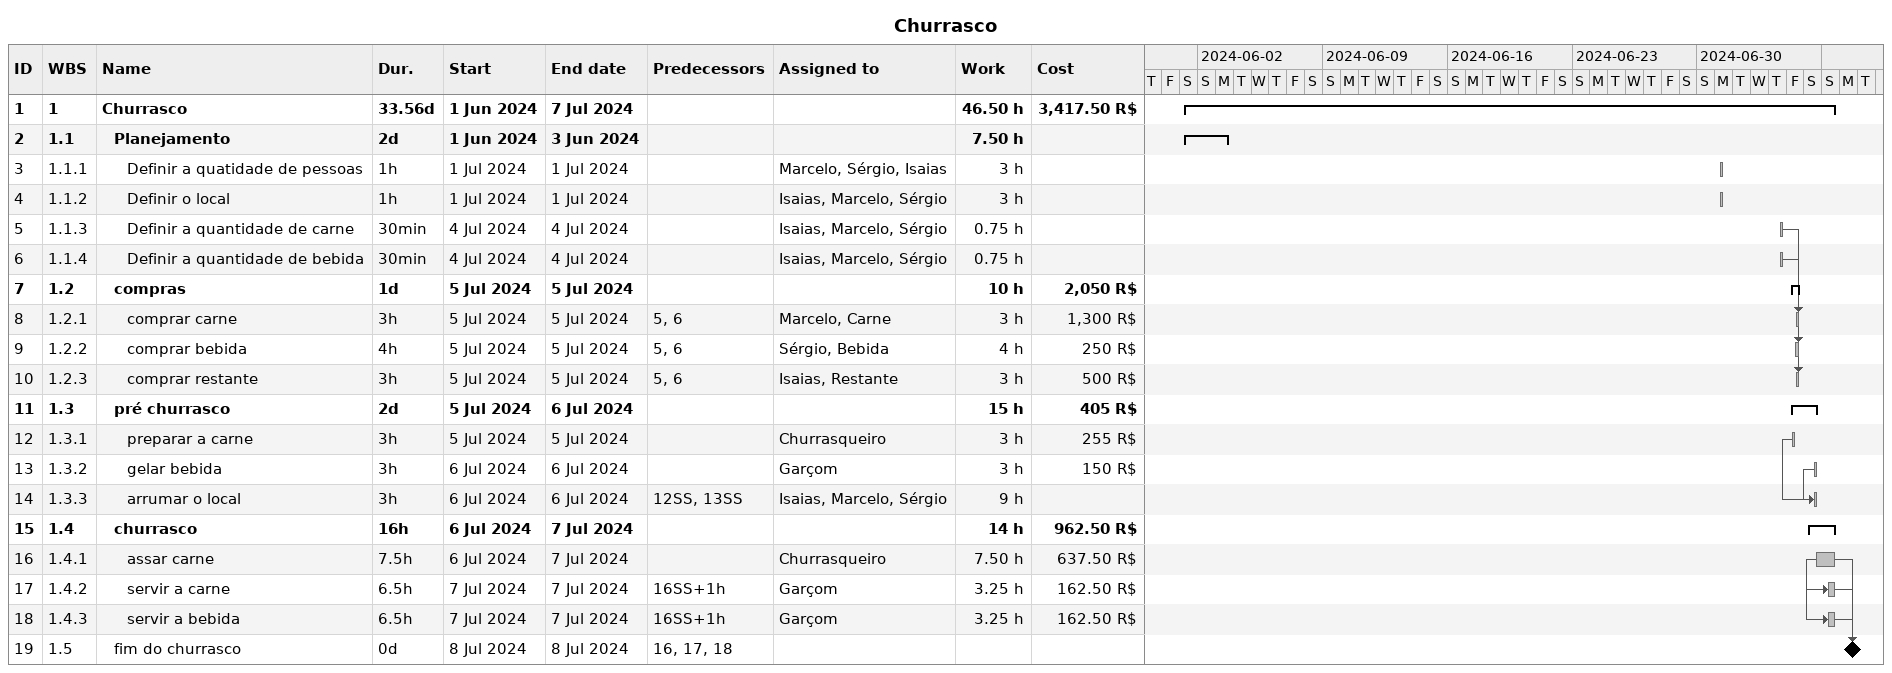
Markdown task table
Churrasco

| ID | WBS | Task | Duration | Start | Finish | Predecessors | Resources | Work (h) | Cost (R$) |
|---|---|---|---|---|---|---|---|---|---|
| 1 | 1 | **Churrasco** | 33.56d | 2024-06-01 | 2024-07-07 |  |  | 46.50 | 3417.50 |
| 2 | 1.1 | **Planejamento** | 2d | 2024-06-01 | 2024-06-03 |  |  | 7.50 |  |
| 3 | 1.1.1 | Definir a quatidade de pessoas | 1h | 2024-07-01 | 2024-07-01 |  | Marcelo, Sérgio, Isaias | 3 |  |
| 4 | 1.1.2 | Definir o local | 1h | 2024-07-01 | 2024-07-01 |  | Isaias, Marcelo, Sérgio | 3 |  |
| 5 | 1.1.3 | Definir a quantidade de carne | 30min | 2024-07-04 | 2024-07-04 |  | Isaias, Marcelo, Sérgio | 0.75 |  |
| 6 | 1.1.4 | Definir a quantidade de bebida | 30min | 2024-07-04 | 2024-07-04 |  | Isaias, Marcelo, Sérgio | 0.75 |  |
| 7 | 1.2 | **compras** | 1d | 2024-07-05 | 2024-07-05 |  |  | 10 | 2050 |
| 8 | 1.2.1 | comprar carne | 3h | 2024-07-05 | 2024-07-05 | 5, 6 | Marcelo, Carne | 3 | 1300 |
| 9 | 1.2.2 | comprar bebida | 4h | 2024-07-05 | 2024-07-05 | 5, 6 | Sérgio, Bebida | 4 | 250 |
| 10 | 1.2.3 | comprar restante | 3h | 2024-07-05 | 2024-07-05 | 5, 6 | Isaias, Restante | 3 | 500 |
| 11 | 1.3 | **pré churrasco** | 2d | 2024-07-05 | 2024-07-06 |  |  | 15 | 405 |
| 12 | 1.3.1 | preparar a carne | 3h | 2024-07-05 | 2024-07-05 |  | Churrasqueiro | 3 | 255 |
| 13 | 1.3.2 | gelar bebida | 3h | 2024-07-06 | 2024-07-06 |  | Garçom | 3 | 150 |
| 14 | 1.3.3 | arrumar o local | 3h | 2024-07-06 | 2024-07-06 | 12SS, 13SS | Isaias, Marcelo, Sérgio | 9 |  |
| 15 | 1.4 | **churrasco** | 16h | 2024-07-06 | 2024-07-07 |  |  | 14 | 962.50 |
| 16 | 1.4.1 | assar carne | 7.5h | 2024-07-06 | 2024-07-07 |  | Churrasqueiro | 7.50 | 637.50 |
| 17 | 1.4.2 | servir a carne | 6.5h | 2024-07-07 | 2024-07-07 | 16SS+1h | Garçom | 3.25 | 162.50 |
| 18 | 1.4.3 | servir a bebida | 6.5h | 2024-07-07 | 2024-07-07 | 16SS+1h | Garçom | 3.25 | 162.50 |
| 19 | 1.5 | fim do churrasco | 0d | 2024-07-08 | 2024-07-08 | 16, 17, 18 |  |  |  |
